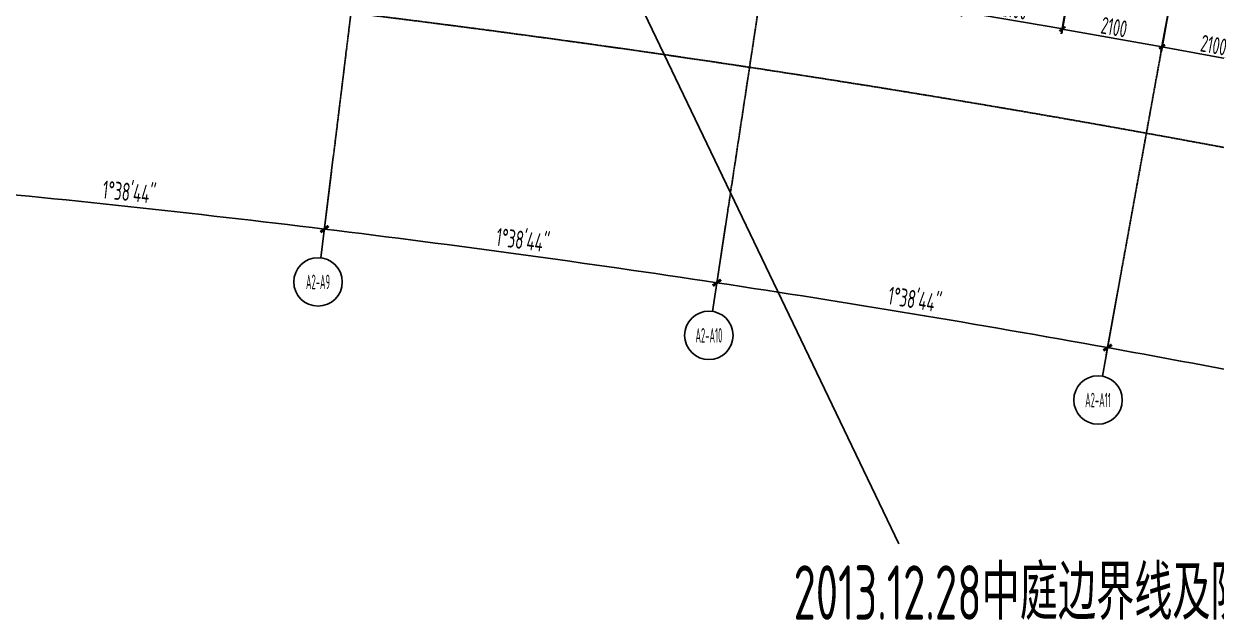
# Model space of a CAD drawing. Header units: millimetres. Extents: x 11515858 to 24947533, y -12764720 to -6305528.
# Drawn here: x 11807060 to 11831666, y -6419759 to -6407443 of the extents above; entities that cross this region are included whole.
import ezdxf
from ezdxf.enums import TextEntityAlignment as Align

# ---------------------------------------------------------------- set-up
doc = ezdxf.new("R2010")
doc.units = ezdxf.units.MM
doc.header["$LTSCALE"] = 10
for name, pattern in [('A2-RG-AXIS$0$CENTER', [2, 1.25, -0.25, 0.25, -0.25]), ('A2-RG-AXIS$0$DOTE', [2.42, 2, -0.2, 0.02, -0.2]), ('A2-RI-F3$0$HIDDEN', [0.375, 0.25, -0.125])]:
    doc.linetypes.add(name, pattern=pattern)
for name, color, linetype in [('A2-RB-F3$0$$34$A-DIMS-100', 1, 'Continuous'), ('A2-RB-F3$0$A-DIMS-100', 1, 'Continuous'), ('A2-RG-AXIS$0$A-AXIS', 1, 'Continuous'), ('A2-RG-AXIS$0$A-DIMS-100', 1, 'Continuous'), ('A2-RG-AXIS$0$A-GRID', 1, 'A2-RG-AXIS$0$CENTER'), ('A2-RG-AXIS$0$A-SYMB', 4, 'Continuous'), ('A2-RI-F3$0$A-SYMB-AREA', 4, 'Continuous'), ('A2-RI-F3$0$A-SYMB-NAME', 4, 'Continuous')]:
    doc.layers.add(name, color=color, linetype=linetype)
doc.layers.add('A2-RI-F3$0$A-GLAZ', color=140, linetype='Continuous', lineweight=5)
doc.styles.add('A2-RB-F3$0$$0$XD2008', font='hzs.shx', dxfattribs={"width": 0.7, "bigfont": 'hztxt.shx'})
doc.styles.add('A2-RB-F3$0$XD2008', font='hzs.shx', dxfattribs={"width": 0.7, "bigfont": 'hztxt.shx'})
doc.styles.add('A2-RG-AXIS$0$ECADI', font='hzs.shx', dxfattribs={"width": 0.7, "bigfont": 'hztxt.shx'})
doc.styles.add('A2-RG-AXIS$0$XD2008', font='hzs.shx', dxfattribs={"width": 0.7, "bigfont": 'hztxt.shx'})
doc.styles.add('A2-RI-F3$0$ECADI', font='hzs.shx', dxfattribs={"width": 0.7, "bigfont": 'hztxt.shx'})
doc.dimstyles.new('A2-RB-F3$0$$0$XD100$0', dxfattribs={"dimscale": 100, "dimtxt": 3.5, "dimasz": 1, "dimexe": 1, "dimexo": 2, "dimgap": 0.5, "dimtad": 1, "dimdec": 0, "dimdsep": 46, "dimtxsty": 'A2-RB-F3$0$$0$XD2008', "dimblk1": 'A2-RB-F3$0$$20$_ArchTick', "dimblk2": 'A2-RB-F3$0$$20$_ArchTick', "dimsah": 1, "dimcen": 2.5, "dimclrt": 4, "dimaunit": 1, "dimadec": 0, "dimazin": 0, "dimtfac": 1, "dimtdec": 0, "dimtix": 1, "dimtmove": 2, "dimatfit": 3, "dimfxl": 0, "dimtolj": 1, "dimtzin": 0, "dimarcsym": 0})
doc.dimstyles.new('A2-RB-F3$0$XD100$0', dxfattribs={"dimscale": 100, "dimtxt": 3.5, "dimasz": 1, "dimexe": 1, "dimexo": 2, "dimgap": 0.5, "dimtad": 1, "dimdec": 0, "dimdsep": 46, "dimtxsty": 'A2-RB-F3$0$XD2008', "dimblk1": 'A2-RB-F3$0$_ArchTick', "dimblk2": 'A2-RB-F3$0$_ArchTick', "dimsah": 1, "dimcen": 2.5, "dimclrt": 4, "dimaunit": 1, "dimadec": 0, "dimazin": 0, "dimtfac": 1, "dimtdec": 0, "dimtix": 1, "dimtmove": 1, "dimatfit": 3, "dimfxl": 0, "dimtolj": 1, "dimtzin": 0, "dimarcsym": 0})
doc.dimstyles.new('A2-RG-AXIS$0$XD150', dxfattribs={"dimscale": 300, "dimtxt": 2.5, "dimasz": 1.5, "dimexe": 1, "dimexo": 2, "dimgap": 0.5, "dimtad": 1, "dimdec": 0, "dimdsep": 46, "dimtxsty": 'A2-RG-AXIS$0$XD2008', "dimcen": 2.5, "dimclrt": 4, "dimaunit": 1, "dimadec": 3, "dimazin": 0, "dimtfac": 1, "dimtdec": 0, "dimtmove": 2, "dimatfit": 3, "dimfxl": 0, "dimtolj": 1, "dimtzin": 0, "dimarcsym": 0})

# ---------------------------------------------------------------- blocks, each defined once
blk = doc.blocks.new('A2-RG-AXIS$0$ECADI-TAG-GRID')
at = {"color": 13}
blk.add_circle((0, 0), 5, dxfattribs=at)
at = {"style": 'A2-RG-AXIS$0$ECADI', "width": 0.7}
blk.add_attdef('GRID', text='', height=5, dxfattribs=at).set_placement((0, 0), align=Align.MIDDLE)
blk = doc.blocks.new('A2-RG-AXIS$0$_ArchTick')
at = {"color": 0, "linetype": 'ByBlock', "const_width": 0.4}
blk.add_lwpolyline([(-0.5, -0.5), (0.5, 0.5)], dxfattribs=at)
blk = doc.blocks.new('*D535')
at = {"layer": 'A2-RG-AXIS$0$A-DIMS-100', "color": 0, "lineweight": -2, "ltscale": 3, "transparency": 16777216}
for p, q in [((11829639, -6412949), (11829398, -6414278)), ((11837693, -6414527), (11837414, -6415848))]:
    blk.add_line(p, q, dxfattribs=at)
blk.add_arc((11778731, -6694179), 284600, 78.09408, 79.7395, dxfattribs=at)
at = {"layer": 'Defpoints', "color": 0, "ltscale": 3, "transparency": 16777216}
for p in [(11829692, -6412654), (11837755, -6414233), (11834777, -6415152), (11778731, -6694179)]:
    blk.add_point(p, dxfattribs=at)
at = {"layer": 'A2-RG-AXIS$0$A-DIMS-100', "color": 0, "lineweight": -2, "ltscale": 3, "transparency": 16777216, "xscale": 150, "yscale": 150, "zscale": 150}
for p, rotation in [((11829425, -6414130), 169.7394974973187), ((11837445, -6415701), 348.094078737238)]:
    blk.add_blockref('A2-RG-AXIS$0$_ArchTick', p, dxfattribs=dict(at, rotation=rotation))
at = {"layer": 'A2-RG-AXIS$0$A-DIMS-100', "color": 4, "ltscale": 3, "transparency": 16777216, "insert": (11833498, -6414594), "char_height": 375, "attachment_point": 5, "rotation": 348.9168, "style": 'A2-RG-AXIS$0$XD2008'}
blk.add_mtext('\\A1;1°38\'44"', dxfattribs=at)
blk = doc.blocks.new('*D484')
at = {"layer": 'A2-RG-AXIS$0$A-DIMS-100', "color": 0, "lineweight": -2, "ltscale": 3, "transparency": 16777216}
for p, q in [((11821542, -6411603), (11821340, -6412938)), ((11829639, -6412949), (11829398, -6414278))]:
    blk.add_line(p, q, dxfattribs=at)
blk.add_arc((11778731, -6694179), 284600, 79.7395, 81.38492, dxfattribs=at)
at = {"layer": 'Defpoints', "color": 0, "ltscale": 3, "transparency": 16777216}
for p in [(11821587, -6411307), (11829692, -6412654), (11826742, -6413658), (11778731, -6694179)]:
    blk.add_point(p, dxfattribs=at)
at = {"layer": 'A2-RG-AXIS$0$A-DIMS-100', "color": 0, "lineweight": -2, "ltscale": 3, "transparency": 16777216, "xscale": 150, "yscale": 150, "zscale": 150}
for p, rotation in [((11821363, -6412790), 171.3849162593364), ((11829425, -6414130), 349.7394974973187)]:
    blk.add_blockref('A2-RG-AXIS$0$_ArchTick', p, dxfattribs=dict(at, rotation=rotation))
at = {"layer": 'A2-RG-AXIS$0$A-DIMS-100', "color": 4, "ltscale": 3, "transparency": 16777216, "insert": (11825447, -6413137), "char_height": 375, "attachment_point": 5, "rotation": 350.5622, "style": 'A2-RG-AXIS$0$XD2008'}
blk.add_mtext('\\A1;1°38\'44"', dxfattribs=at)
blk = doc.blocks.new('*D486')
at = {"layer": 'A2-RG-AXIS$0$A-DIMS-100', "color": 0, "lineweight": -2, "ltscale": 3, "transparency": 16777216}
for p, q in [((11813411, -6410491), (11813247, -6411831)), ((11821542, -6411603), (11821340, -6412938))]:
    blk.add_line(p, q, dxfattribs=at)
blk.add_arc((11778731, -6694179), 284600, 81.38492, 83.03034, dxfattribs=at)
at = {"layer": 'Defpoints', "color": 0, "ltscale": 3, "transparency": 16777216}
for p in [(11813447, -6410193), (11821587, -6411307), (11818667, -6412395), (11778731, -6694179)]:
    blk.add_point(p, dxfattribs=at)
at = {"layer": 'A2-RG-AXIS$0$A-DIMS-100', "color": 0, "lineweight": -2, "ltscale": 3, "transparency": 16777216, "xscale": 150, "yscale": 150, "zscale": 150}
for p, rotation in [((11813265, -6411682), 173.0303374560399), ((11821363, -6412790), 351.3849186940221)]:
    blk.add_blockref('A2-RG-AXIS$0$_ArchTick', p, dxfattribs=dict(at, rotation=rotation))
at = {"layer": 'A2-RG-AXIS$0$A-DIMS-100', "color": 4, "ltscale": 3, "transparency": 16777216, "insert": (11817358, -6411911), "char_height": 375, "attachment_point": 5, "rotation": 352.2076, "style": 'A2-RG-AXIS$0$XD2008'}
blk.add_mtext('\\A1;1°38\'44"', dxfattribs=at)
blk = doc.blocks.new('*D494')
at = {"layer": 'A2-RG-AXIS$0$A-DIMS-100', "color": 0, "lineweight": -2, "ltscale": 3, "transparency": 16777216}
for p, q in [((11805251, -6409612), (11805125, -6410956)), ((11813411, -6410491), (11813247, -6411831))]:
    blk.add_line(p, q, dxfattribs=at)
blk.add_arc((11778731, -6694179), 284600, 83.03033, 84.67575, dxfattribs=at)
at = {"layer": 'Defpoints', "color": 0, "ltscale": 3, "transparency": 16777216}
for p in [(11805278, -6409313), (11813447, -6410193), (11810559, -6411364), (11778731, -6694179)]:
    blk.add_point(p, dxfattribs=at)
at = {"layer": 'A2-RG-AXIS$0$A-DIMS-100', "color": 0, "lineweight": -2, "ltscale": 3, "transparency": 16777216, "xscale": 150, "yscale": 150, "zscale": 150}
for p, rotation in [((11805139, -6410807), 174.6757533726868), ((11813265, -6411682), 353.0303346106688)]:
    blk.add_blockref('A2-RG-AXIS$0$_ArchTick', p, dxfattribs=dict(at, rotation=rotation))
at = {"layer": 'A2-RG-AXIS$0$A-DIMS-100', "color": 4, "ltscale": 3, "transparency": 16777216, "insert": (11809237, -6410919), "char_height": 375, "attachment_point": 5, "rotation": 353.853, "style": 'A2-RG-AXIS$0$XD2008'}
blk.add_mtext('\\A1;1°38\'44"', dxfattribs=at)
blk = doc.blocks.new('A2-RB-F3$0$_ArchTick')
at = {"color": 0, "linetype": 'ByBlock', "const_width": 0.4}
blk.add_lwpolyline([(-0.5, -0.5), (0.5, 0.5)], dxfattribs=at)
blk = doc.blocks.new('*D717')
at = {"layer": 'A2-RB-F3$0$A-DIMS-100', "color": 0, "lineweight": -2, "transparency": 16777216}
for p, q in [((11826660, -6405835), (11826413, -6407291)), ((11828731, -6406187), (11828483, -6407643)), ((11826430, -6407193), (11828500, -6407545))]:
    blk.add_line(p, q, dxfattribs=at)
at = {"layer": 'Defpoints', "color": 0, "transparency": 16777216}
for p in [(11826694, -6405638), (11828764, -6405990), (11828500, -6407545)]:
    blk.add_point(p, dxfattribs=at)
at = {"layer": 'A2-RB-F3$0$A-DIMS-100', "color": 0, "lineweight": -2, "transparency": 16777216, "xscale": 100, "yscale": 100, "zscale": 100}
for p, rotation in [((11826430, -6407193), 170.3565312094874), ((11828500, -6407545), 350.3565312094875)]:
    blk.add_blockref('A2-RB-F3$0$_ArchTick', p, dxfattribs=dict(at, rotation=rotation))
at = {"layer": 'A2-RB-F3$0$A-DIMS-100', "color": 4, "transparency": 16777216, "insert": (11827503, -6407147), "char_height": 350, "attachment_point": 5, "rotation": 350.3565, "style": 'A2-RB-F3$0$XD2008'}
blk.add_mtext('\\A1;2100', dxfattribs=at)
blk = doc.blocks.new('*D718')
at = {"layer": 'A2-RB-F3$0$A-DIMS-100', "color": 0, "lineweight": -2, "transparency": 16777216}
for p, q in [((11828729, -6406187), (11828470, -6407649)), ((11830797, -6406553), (11830538, -6408015)), ((11828488, -6407550), (11830555, -6407917))]:
    blk.add_line(p, q, dxfattribs=at)
at = {"layer": 'Defpoints', "color": 0, "transparency": 16777216}
for p in [(11828764, -6405990), (11830832, -6406356), (11830555, -6407917)]:
    blk.add_point(p, dxfattribs=at)
at = {"layer": 'A2-RB-F3$0$A-DIMS-100', "color": 0, "lineweight": -2, "transparency": 16777216, "xscale": 100, "yscale": 100, "zscale": 100}
for p, rotation in [((11828488, -6407550), 169.9451740437), ((11830555, -6407917), 349.9451740437)]:
    blk.add_blockref('A2-RB-F3$0$_ArchTick', p, dxfattribs=dict(at, rotation=rotation))
at = {"layer": 'A2-RB-F3$0$A-DIMS-100', "color": 4, "transparency": 16777216, "insert": (11829561, -6407512), "char_height": 350, "attachment_point": 5, "rotation": 349.9452, "style": 'A2-RB-F3$0$XD2008'}
blk.add_mtext('\\A1;2100', dxfattribs=at)
blk = doc.blocks.new('*D722')
at = {"layer": 'A2-RB-F3$0$A-DIMS-100', "color": 0, "lineweight": -2, "transparency": 16777216}
for p, q in [((11830796, -6406553), (11830526, -6408013)), ((11832861, -6406934), (11832591, -6408394)), ((11832609, -6408296), (11830544, -6407915))]:
    blk.add_line(p, q, dxfattribs=at)
at = {"layer": 'Defpoints', "color": 0, "transparency": 16777216}
for p in [(11830832, -6406356), (11832897, -6406738), (11830544, -6407915)]:
    blk.add_point(p, dxfattribs=at)
at = {"layer": 'A2-RB-F3$0$A-DIMS-100', "color": 0, "lineweight": -2, "transparency": 16777216, "xscale": 100, "yscale": 100, "zscale": 100}
for p, rotation in [((11830544, -6407915), 169.5338247441165), ((11832609, -6408296), 349.5338247441165)]:
    blk.add_blockref('A2-RB-F3$0$_ArchTick', p, dxfattribs=dict(at, rotation=rotation))
at = {"layer": 'A2-RB-F3$0$A-DIMS-100', "color": 4, "transparency": 16777216, "insert": (11831617, -6407884), "char_height": 350, "attachment_point": 5, "rotation": 349.5338, "style": 'A2-RB-F3$0$XD2008'}
blk.add_mtext('\\A1;2100', dxfattribs=at)
blk = doc.blocks.new('A2-RB-F3$0$$20$_ArchTick')
at = {"color": 0, "linetype": 'ByBlock', "const_width": 0.4}
blk.add_lwpolyline([(-0.5, -0.5), (0.5, 0.5)], dxfattribs=at)
blk = doc.blocks.new('*D733')
at = {"layer": 'A2-RB-F3$0$$34$A-DIMS-100', "color": 0, "lineweight": -2, "transparency": 16777216}
blk.add_arc((11778731, -6694180), 295255, 80.64179, 81.38492, dxfattribs=at)
at = {"layer": 'Defpoints', "color": 0, "transparency": 16777216}
for p in [(11827609, -6371560), (11827150, -6400370), (11825481, -6402649), (11821587, -6411307), (11778731, -6694179)]:
    blk.add_point(p, dxfattribs=at)
at = {"layer": 'A2-RB-F3$0$$34$A-DIMS-100', "color": 0, "lineweight": -2, "transparency": 16777216, "xscale": 100, "yscale": 100, "zscale": 100}
for p, rotation in [((11822958, -6402256), 171.3849183288013), ((11826741, -6402854), 350.6417863916289)]:
    blk.add_blockref('A2-RB-F3$0$$20$_ArchTick', p, dxfattribs=dict(at, rotation=rotation))
at = {"layer": 'A2-RB-F3$0$$34$A-DIMS-100', "color": 4, "transparency": 16777216, "insert": (11824891, -6402294), "char_height": 350, "attachment_point": 5, "rotation": 351.0134, "style": 'A2-RB-F3$0$$0$XD2008'}
blk.add_mtext('\\A1;0°44\'35"', dxfattribs=at)
blk = doc.blocks.new('*D652')
at = {"layer": 'A2-RB-F3$0$$34$A-DIMS-100', "color": 0, "lineweight": -2, "transparency": 16777216}
blk.add_arc((11778735, -6694150), 295219, 81.38492, 82.25711, dxfattribs=at)
at = {"layer": 'Defpoints', "color": 0, "transparency": 16777216}
for p in [(11827609, -6371560), (11818550, -6401323), (11821476, -6402042), (11818193, -6403950), (11821587, -6411307)]:
    blk.add_point(p, dxfattribs=at)
at = {"layer": 'A2-RB-F3$0$$34$A-DIMS-100', "color": 0, "lineweight": -2, "transparency": 16777216, "xscale": 100, "yscale": 100, "zscale": 100}
for p, rotation in [((11818509, -6401623), 172.2571147555141), ((11822957, -6402262), 351.3849183288037)]:
    blk.add_blockref('A2-RB-F3$0$$20$_ArchTick', p, dxfattribs=dict(at, rotation=rotation))
at = {"layer": 'A2-RB-F3$0$$34$A-DIMS-100', "color": 4, "transparency": 16777216, "insert": (11820771, -6401679), "char_height": 350, "attachment_point": 5, "rotation": 351.821, "style": 'A2-RB-F3$0$$0$XD2008'}
blk.add_mtext('\\A1;0°52\'20"', dxfattribs=at)
blk = doc.blocks.new('A2-RI-F3$0$5erhfh')
at = {"layer": 'A2-RI-F3$0$A-SYMB-AREA', "style": 'A2-RI-F3$0$ECADI', "width": 0.7}
blk.add_attdef('340M2', text='', height=2.5, dxfattribs=at).set_placement((0, 1.25), align=Align.MIDDLE_LEFT)
at = {"layer": 'A2-RI-F3$0$A-SYMB-NAME', "style": 'A2-RI-F3$0$ECADI', "width": 0.7}
blk.add_attdef('CHINESENAME', (-12.292, 3.087), '', height=4.5, dxfattribs=at)
blk = doc.blocks.new('A2-RG-AXIS')
at = {"layer": 'A2-RG-AXIS$0$A-AXIS', "ltscale": 3}
for p, q in [((11813447.2, -6410192.8), (11813192.3, -6412277.3)), ((11821587.2, -6411306.8), (11821272.7, -6413383.1)), ((11829692, -6412654), (11829317.9, -6414720.4))]:
    blk.add_line(p, q, dxfattribs=at)
at = {"layer": 'A2-RG-AXIS$0$A-GRID', "linetype": 'A2-RG-AXIS$0$DOTE'}
for p, q in [((11813447.2, -6410192.8), (11818325.2, -6370289.9)), ((11827609, -6371560.4), (11821587.2, -6411306.8)), ((11829692, -6412654), (11836852.5, -6373096.9))]:
    blk.add_line(p, q, dxfattribs=at)
for radius in [293700, 289100]:
    blk.add_arc((11778730.7, -6694178.7), radius, 75.589281, 95.407645, dxfattribs=at)
at = {"layer": 'A2-RG-AXIS$0$A-SYMB'}
ref = blk.add_blockref('A2-RG-AXIS$0$ECADI-TAG-GRID', (11813131.7, -6412773.6), dxfattribs=dict(at, xscale=100, yscale=100, zscale=100))
ref.add_attrib('GRID', 'A2-A9', dxfattribs={"layer": '0', "extrusion": (0, 0, -1), "height": 300, "style": 'A2-RG-AXIS$0$ECADI', "text_generation_flag": 2, "width": 0.5}).set_placement((-11813131.7, -6412773.6), align=Align.MIDDLE)
ref = blk.add_blockref('A2-RG-AXIS$0$ECADI-TAG-GRID', (11821197.8, -6413877.4), dxfattribs=dict(at, xscale=100, yscale=100, zscale=100))
ref.add_attrib('GRID', 'A2-A10', dxfattribs={"layer": '0', "extrusion": (0, 0, -1), "height": 300, "style": 'A2-RG-AXIS$0$ECADI', "text_generation_flag": 2, "width": 0.5}).set_placement((-11821197.8, -6413877.4), align=Align.MIDDLE)
ref = blk.add_blockref('A2-RG-AXIS$0$ECADI-TAG-GRID', (11829228.8, -6415212.4), dxfattribs=dict(at, xscale=100, yscale=100, zscale=100))
ref.add_attrib('GRID', 'A2-A11', dxfattribs={"layer": '0', "extrusion": (0, 0, -1), "height": 300, "style": 'A2-RG-AXIS$0$ECADI', "text_generation_flag": 2, "width": 0.5}).set_placement((-11829228.8, -6415212.4), align=Align.MIDDLE)
at = {"layer": 'A2-RG-AXIS$0$A-DIMS-100', "ltscale": 3}
for base, p1, p2, picture, middle in [((11810559.4, -6411364.1), (11813447.2, -6410192.8), (11805278.5, -6409313.1), '*D494', (11809237.3, -6410918.5)), ((11818667, -6412394.7), (11813447.2, -6410192.8), (11821587.2, -6411306.8), '*D486', (11817358.3, -6411911.3)), ((11826741.7, -6413657.6), (11829692, -6412654), (11821587.2, -6411306.8), '*D484', (11825447.4, -6413136.8)), ((11834776.8, -6415151.8), (11837754.6, -6414233.4), (11829692, -6412654), '*D535', (11833497.9, -6414594.1))]:
    dim = blk.add_angular_dim_3p(base=base, center=(11778730.7, -6694178.7), p1=p1, p2=p2, dimstyle='A2-RG-AXIS$0$XD150', override={"dimscale": 150, "dimasz": 1, "dimblk": 'A2-RG-AXIS$0$_ArchTick', "dimadec": 4}, dxfattribs=at)
    dim.commit()
    dim.dimension.update_dxf_attribs({"geometry": picture, "text_midpoint": middle})
blk = doc.blocks.new('A2-RB-F3')
at = {"layer": 'A2-RB-F3$0$$34$A-DIMS-100'}
for base, line1, line2, picture, middle in [((11825481, -6402649.2), ((11827609, -6371560.4), (11821587.2, -6411306.8)), ((11778730.7, -6694178.7), (11827150.3, -6400369.8)), '*D733', (11824891, -6402293.6)), ((11821475.8259, -6402041.8158), ((11818192.8788, -6403949.7446), (11818549.9761, -6401323.4023)), ((11827609.0147, -6371560.3696), (11821587.2333, -6411306.78)), '*D652', (11820771.3285, -6401678.612))]:
    dim = blk.add_angular_dim_2l(base=base, line1=line1, line2=line2, dimstyle='A2-RB-F3$0$$0$XD100$0', override={"dimadec": 4}, dxfattribs=at)
    dim.commit()
    dim.dimension.update_dxf_attribs({"geometry": picture, "text_midpoint": middle})
at = {"layer": 'A2-RB-F3$0$A-DIMS-100'}
for p1, p2, distance, picture, middle in [((11826693.9, -6405637.9), (11828764.2, -6405989.7), -1577.2, '*D717', (11827502.5, -6407146.9)), ((11828764.2, -6405989.7), (11830831.9, -6406356.4), -1584.7, '*D718', (11829560.7, -6407511.8)), ((11832897, -6406737.8), (11830831.9, -6406356.4), 1584.7, '*D722', (11831617.5, -6407884.2))]:
    dim = blk.add_aligned_dim(p1=p1, p2=p2, distance=distance, dimstyle='A2-RB-F3$0$XD100$0', dxfattribs=at)
    dim.commit()
    dim.dimension.update_dxf_attribs({"geometry": picture, "text_midpoint": middle})
blk = doc.blocks.new('A2-RI-F3')
at = {"layer": 'A2-RI-F3$0$A-GLAZ'}
for radius, start, end in [(292900, 76.321235, 95.292728), (292500, 76.242989, 95.370975), (292530, 76.248865, 95.365099)]:
    blk.add_arc((11778730.7, -6694178.7), radius, start, end, dxfattribs=at)
at = {"layer": 'Defpoints', "color": 3}
blk.add_line((11818620.6, -6404626.5), (11825120.8, -6418184.8), dxfattribs=at)
at = {"linetype": 'A2-RI-F3$0$HIDDEN', "ltscale": 3}
blk.add_blockref('A2-RG-AXIS', (0, 0), dxfattribs=at)
at = {"layer": 'Defpoints'}
ref = blk.add_blockref('A2-RI-F3$0$5erhfh', (11826019.3, -6419867.9), dxfattribs=dict(at, xscale=250, yscale=250, zscale=250))
ref.add_attrib('CHINESENAME', '2013.12.28中庭边界线及防火分区边界微调', (11822946.4, -6419751), dxfattribs={"layer": 'A2-RI-F3$0$A-SYMB-NAME', "height": 1125, "style": 'A2-RI-F3$0$ECADI', "width": 0.7})

msp = doc.modelspace()

# ---------------------------------------------------------------- block references
for name in ['A2-RB-F3', 'A2-RI-F3', 'A2-RG-AXIS']:
    msp.add_blockref(name, (0, 0))

doc.saveas('drawing.dxf')
